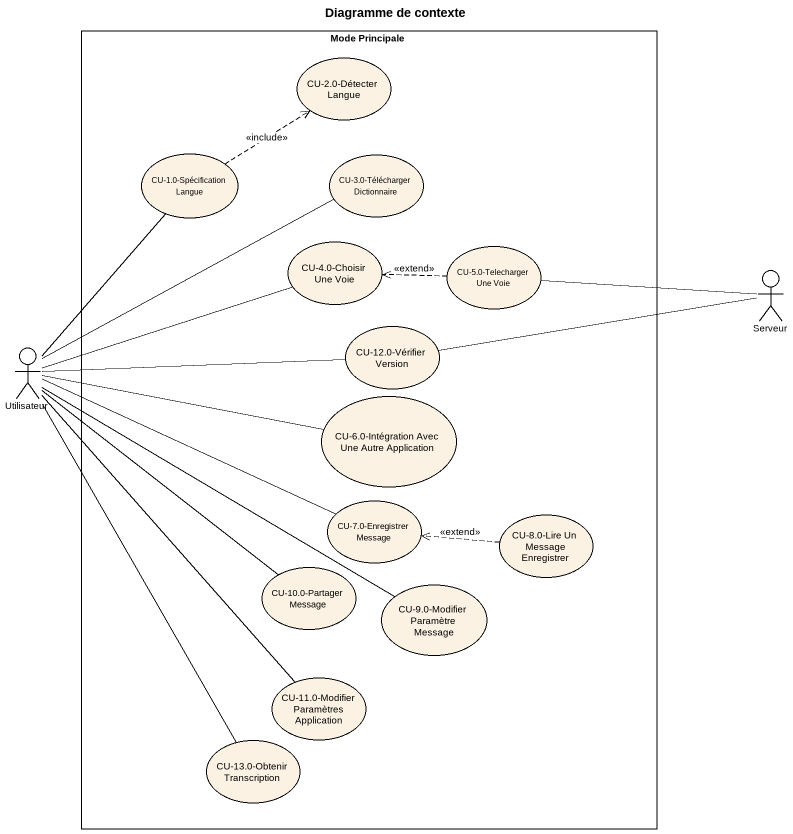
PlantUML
@startuml
title Diagramme de contexte
rectangle "Mode Principale" as Mode_Principale {
  usecase "CU-2.0-Détecter Langue" as CU_2_0_Détecter_Langue
  usecase "CU-1.0-Spécification Langue" as CU_1_0_Spécification_Langue
  usecase "CU-3.0-Télécharger Dictionnaire" as CU_3_0_Télécharger
  usecase "CU-4.0-Choisir Une Voie" as CU_4_0_Choisir_Une_Voie
  usecase "CU-5.0-Telecharger Une Voie" as CU_5_0_Telecharger_Une_Voie
  usecase "CU-12.0-Vérifier Version" as CU_12_0_Vérifier_Version
  usecase "CU-6.0-Intégration Avec Une Autre Application" as CU_6_0_Intégration_Avec_Une
  usecase "CU-7.0-Enregistrer Message" as CU_7_0_Enregistrer_Message
  usecase "CU-8.0-Lire Un Message Enregistrer" as CU_8_0_Lire_Un_Message
  usecase "CU-10.0-Partager Message" as CU_10_0_Partager_Message
  usecase "CU-9.0-Modifier Paramètre Message" as CU_9_0_Modifier_Paramètre
  usecase "CU-11.0-Modifier Paramètres Application" as CU_11_0_Modifier_Paramètres
  usecase "CU-13.0-Obtenir Transcription" as CU_13_0_Obtenir
}
actor Serveur
actor Utilisateur
CU_1_0_Spécification_Langue .up.> CU_2_0_Détecter_Langue : <<include>>
CU_5_0_Telecharger_Une_Voie .left.> CU_4_0_Choisir_Une_Voie : <<extend>>
Serveur -left- CU_5_0_Telecharger_Une_Voie
CU_12_0_Vérifier_Version -right- Serveur
CU_12_0_Vérifier_Version -left- Utilisateur
Utilisateur -up- CU_1_0_Spécification_Langue
Utilisateur -right- CU_3_0_Télécharger
Utilisateur -right- CU_4_0_Choisir_Une_Voie
Utilisateur -right- CU_6_0_Intégration_Avec_Une
Utilisateur -- CU_13_0_Obtenir
CU_7_0_Enregistrer_Message -left- Utilisateur
CU_8_0_Lire_Un_Message .left.> CU_7_0_Enregistrer_Message : <<extend>>
CU_10_0_Partager_Message -up- Utilisateur
CU_9_0_Modifier_Paramètre -left- Utilisateur
CU_11_0_Modifier_Paramètres -up- Utilisateur
@enduml
